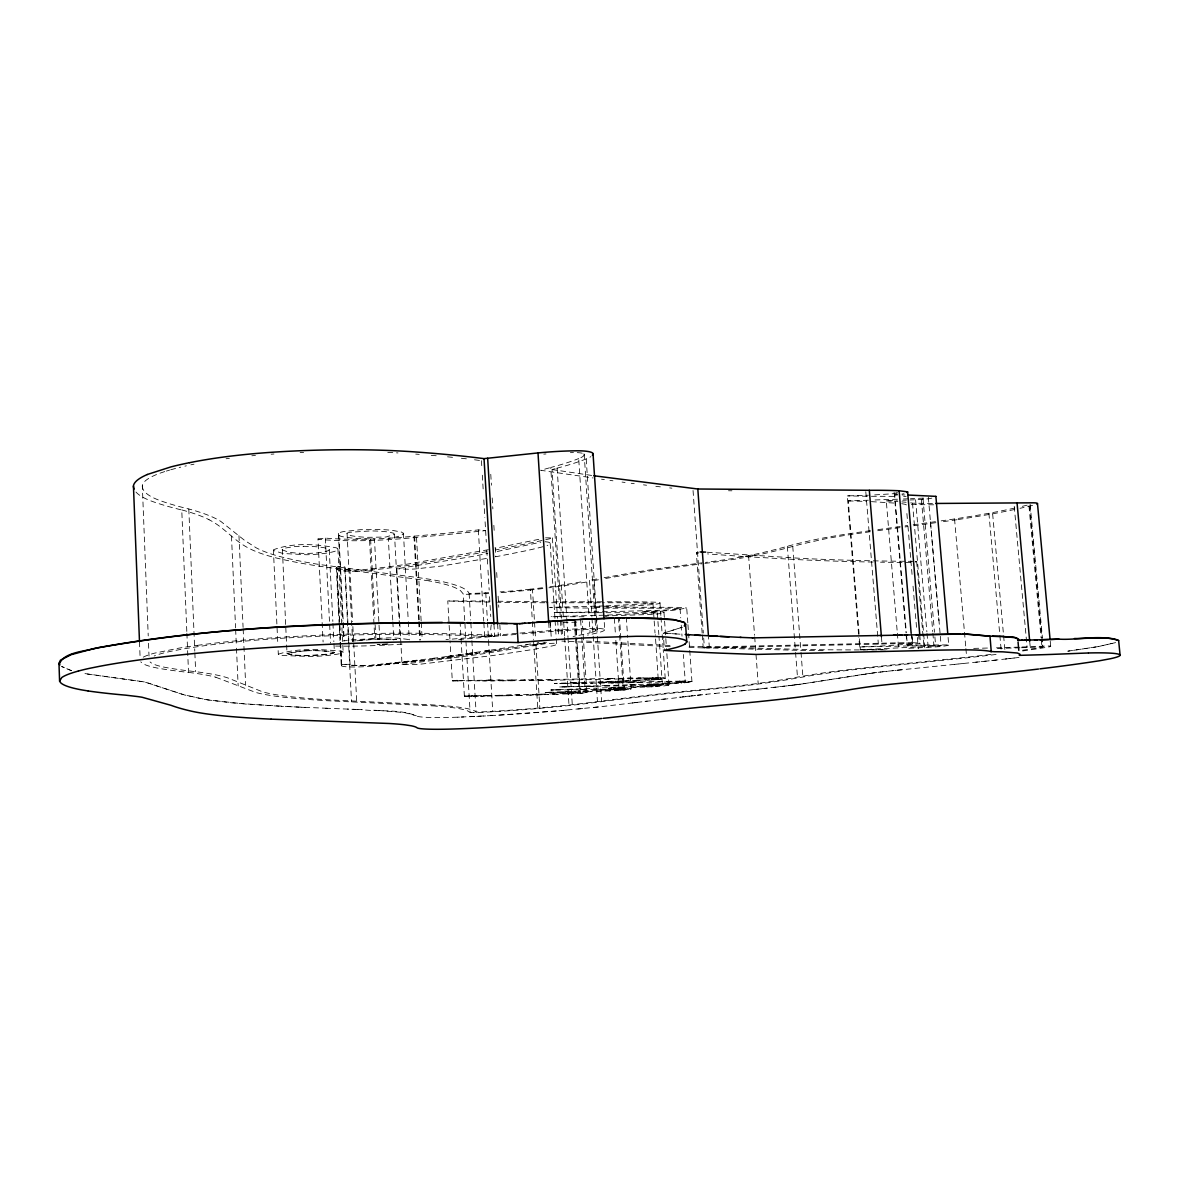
<?xml version="1.0" encoding="UTF-8"?>
<svg xmlns="http://www.w3.org/2000/svg" width="1179" height="1179" viewBox="0 0 1179 1179"><rect width="100%" height="100%" fill="white"/><g stroke="black" fill="none" stroke-linecap="round" stroke-linejoin="round"><path stroke-width="0.75" stroke-dasharray="5 3.75" d="M273.425 550.49L273.44 549.768C292.967 542.473 315.751 543.946 336.103 547.793A27.22 4.156 -2.7 0 1 331.918 552.096A27.22 4.156 -2.7 0 1 306.525 554.749L282.989 553.496L273.425 550.49L277.787 643.321M656.305 679.693L665.221 678.382L663.217 649.541M278.303 654.242C297.58 647.743 320.717 649.231 341.35 651.191A27.382 2.844 -2.9 0 1 337.061 654.212A27.382 2.844 -2.9 0 1 311.507 656.526L282.4 655.509L278.303 654.242L278.141 650.602M341.704 664.647L336.943 567.688C335.75 566.053 343.457 565.743 345.064 567.187L348.822 640.639M306.628 650.837C313.437 650.218 354.304 651.353 321.189 655.097C309.974 655.391 297.594 657.012 287.028 653.534L285.731 626.285M341.601 665.752L336.929 567.762M341.63 665.472L341.63 665.472A23.123 2.255 -3.1 0 0 374.568 665.929L439.502 658.545M350.045 664.44L348.91 642.304M285.642 624.457L282.415 549.208A16.049 2.461 -2.6 0 1 285.392 548.043L293.291 546.747A18.584 2.859 -2.6 0 1 303.357 546.304M665.133 683.437L685.279 681.963L683.319 654.478M687.814 622.836L686.709 608.055L672.575 610.398A75.677 8.931 -4 0 1 655.097 611.223L641.523 611.606L661.611 611.842A9.933 1.12 -3.9 0 1 663.644 612.741M333.952 643.513L334.423 652.694L331.078 653.859L306.54 655.657L292.348 654.993L287.028 653.593L303.43 650.955M586.833 692.338L582.279 620.817M691.94 681.58L688.595 633.83M317.976 538.965L325.316 538.096A91.741 15.047 -3 0 0 370.619 539.098L374.465 538.95A114.614 18.997 -2.9 0 0 413.976 536.194L414.625 536.136A765.23 169.334 -2 0 0 478.335 529.902L485.63 530.594A779.643 172.886 -1.9 0 1 416.511 537.388A124.001 20.559 -2.9 0 1 369.587 540.527A101.011 16.565 -3 0 1 319.612 539.451L317.991 539.039L323.105 641.98M287.028 653.534C302.001 649.688 319.597 649.6 334.423 652.694M659.724 677.896L660.756 677.896A10.729 0.884 -3.8 0 1 662.922 677.925L665.251 678.323L658.088 679.546M545.538 537.83L552.391 537.904L551.241 538.449A638.045 117.03 -1.4 0 1 525.215 544.05L495.489 549.974M341.247 664.411L350.045 664.293L341.217 664.44L340.097 642.467M604.134 608.172L668.552 608.217A77.519 8.666 -3.8 0 1 676.215 608.32L680.077 608.673L672.885 609.617A67.999 8.032 -4 0 1 657.145 610.354A3204.006 804.83 -12.2 0 1 554.204 612.608L657.337 612.785L605.726 615.143M449.906 639.092L447.784 600.922L489.285 601.069M702.153 633.123L696.362 552.774L698.543 552.14M654.905 685.235L662.421 685.323L658.973 636.351M491.009 680.091L452.294 680.799L486.205 680.843M823.193 650.675A1493.867 167.271 -7.3 0 1 802.825 650.454L703.2 647.757L709.964 647.006L808.175 649.555A1472.645 164.633 -7.3 0 0 885.724 649.835M392.74 620.036L388.333 538.243L389.645 538.11A18.348 2.903 -3 0 0 394.523 537.418L401.037 535.62L403.66 533.66L401.435 532.038L392.298 530.373A52.303 8.253 -2.8 0 0 382.35 529.607L360.465 529.695L343.118 531.655A17.965 2.874 -2.8 0 0 339.095 532.879C335.691 537.108 347.481 537.064 350.089 537.816A57.712 9.299 -3 0 0 360.273 538.656L374.465 538.95L379.771 638.959L396.291 639.607M562.25 693.532L580.392 692.604L556.93 692.324M394.508 534.441L393.727 533.232L389.188 532.156A41.309 6.514 -2.8 0 0 370.633 530.918L350.178 532.26A9.299 1.488 -2.8 0 0 348.748 532.569A10.11 1.621 -2.8 0 0 346.877 533.424L350.576 535.546A45.45 7.31 -3 0 0 367.583 537.329L385.857 537.034L394.508 534.441L400.182 639.106M704.276 647.934L703.215 647.772L706.958 647.109M605.8 605.888L653.137 603.442L651.471 603.162A147.847 16.624 -3.6 0 0 634.228 602.793L602.145 602.734M651.147 679.517L658.354 678.75M402.039 664.425L474.267 655.052A208.683 22.327 -3 0 0 484.643 653.549L546.481 643.528L554.557 643.248A26.085 2.667 -3.5 0 1 550.578 646.225A181.345 19.291 -3.1 0 1 526.129 650.543L509.416 653.107A1160.637 156.498 -0.7 0 1 492.262 655.612L420.181 664.204A25.717 2.505 -3.2 0 1 413.505 664.499L402.039 664.425L396.851 568.764L468.535 557.122A207.371 32.629 -2.8 0 0 478.821 555.206L487.811 553.423M452.294 680.769L457.835 680.195M948.682 645.164L946.884 645.635A16.123 1.4 -4.5 0 1 944.585 646.018L942.33 646.328A12.63 1.091 -4.5 0 1 934.063 647.035A34.176 2.992 -4.5 0 1 930.747 647.227L906.003 648.421M658.339 678.809L635.024 680.401M548.353 692.338L624.531 689.302L550.917 690.024L662.156 685.412L651.678 686.237M379.712 638.944L352.403 641.14L371.68 639.077L396.601 639.637M912.163 636.601L912.679 643.911L885.149 645.797A275.665 27.412 -4.7 0 1 872.519 646.416L859.609 646.962L858.828 637.441M652.974 603.574L655.008 632.961M1022.576 650.218A205.411 18.098 -4.4 0 0 1042.722 647.094L1042.604 639.858M680.032 681.801L685.22 681.889L676.024 682.877M658.191 678.883L655.303 634.685M669.024 684.822L666.518 648.627M164.765 471.571L164.249 471.747A134.465 24.965 -2.3 0 0 142.32 485.792L148.23 635.938M166.357 471.084L169.614 470.097M170.719 469.787L172.414 469.301A171.559 31.568 -2.5 0 1 180.726 467.149M556.783 468.24L557.136 468.137A204.159 40.587 -3 0 0 586.184 458.911A44.964 8.607 -3.8 0 0 590.856 456.627M549.502 467.827L540.689 470.288L593.037 477.967M555.103 468.711L552.081 469.551L561.572 618.282M668.449 685.176L668.508 685.161A11.466 0.899 -3.8 0 1 657.44 686.458L655.111 686.605M906.592 635.702L907.388 645.178L920.431 643.38L919.871 635.879M940.311 636.277L941.122 645.606L940.238 645.812L860.375 649.776L859.24 635.702M538.788 539.334L495.475 548.25M931.808 498.142L929.597 498.57A12.527 1.931 -5.3 0 1 921.418 499.454A33.867 5.276 -5.4 0 1 918.117 499.631L910.055 499.97M904.013 493.706L901.906 494.104M497.258 551.477L540.822 542.148M488.401 549.665L411.957 563.37A166.607 25.555 -2.7 0 1 366.389 569.354A14.87 2.137 -2.9 0 1 351.254 569.958A14.87 2.137 -2.9 0 1 344.857 568.293L345.064 567.187M486.942 551.669L416.821 564.048A174.846 26.822 -2.7 0 1 369.528 570.253A22.99 3.301 -2.9 0 1 336.722 568.661L319.185 566.185A436.038 71.241 -4.3 0 1 313.585 565.301A543.342 91.004 -4.7 0 1 277.08 558.168A371.267 60.276 -4 0 1 249.093 548.353C234.149 541.058 223.981 526.954 208.978 519.733M915.287 562.103L916.702 561.587L915.125 561.366M596.766 579.007L588.277 580.569M870.411 530.668L864.281 531.523A194.8 25.334 -5 0 0 834.231 536.062L828.601 537.034A125.593 16.845 -5 0 0 811.358 540.439A234.149 30.094 -5.2 0 0 787.336 546.29A274.56 41.574 -3.7 0 1 748.577 555.663L744.656 556.414M752.806 556.002L744.583 557.534M873.094 562.059A1478.201 242.535 -9.2 0 1 795.737 559.524L743.463 556.503L739.557 557.328A143.558 20.75 -4.1 0 1 708.476 562.015L705.425 562.412M486.47 558.448L441.816 565.994L414.905 568.985A25.57 3.67 -3.1 0 1 408.273 569.236L396.851 568.764M598.446 579.773L593.671 580.643L596.043 616.764M586.11 582.058L583.531 582.529A224.953 31.862 -3.2 0 1 564.653 585.639A186.739 26.115 -3.3 0 1 548.942 587.79M605.682 578.462L633.256 573.628A247.339 29.74 -4.4 0 1 663.379 568.882L701.829 563.813M604.12 577.681L629.483 573.23A253.102 30.448 -4.4 0 1 660.343 568.352L702.36 562.81M580.834 581.954L579.582 582.175A217.024 30.713 -3.2 0 1 561.322 585.197A179.488 25.083 -3.3 0 1 548.353 586.995M1014.824 508.046A203.584 32.01 -5.2 0 1 988.901 513.278L985.998 513.793A306.717 50.535 -5.1 0 1 954.548 518.966L941.181 520.867M1014.765 509.446A211.778 33.307 -5.2 0 1 992.644 513.823L989.579 514.368A315.721 52.068 -5.1 0 1 957.377 519.644M1098.666 646.49L1115.673 642.599L1098.666 646.49A74.911 6.087 -4.6 0 1 1095.792 646.962L1064.666 651.633M537.182 642.894L538.803 642.614M543.121 643.144L546.408 642.599M539.82 643.69L544.772 642.879M536.504 644.22L541.47 643.41M533.159 644.751L538.169 643.955M530.668 643.955L485.011 651.014M534.839 644.486L518.613 647.02M1095.792 646.962L1068.248 651.117M860.596 674.771L801.985 683.967A65.228 4.981 -4 0 1 799.848 684.247L799.038 684.365M525.775 644.721L527.396 644.471M495.062 650.631L520.764 646.681M499.365 649.968L501.488 649.644M874.965 672.708L801.985 683.967M489.329 650.351L469.684 653.284M490.656 651.309L497.273 650.292M861.687 674.594L863.883 674.255M486.205 651.972L492.866 650.97M488.43 651.633L479.485 652.974M864.988 674.093L870.323 673.327M474.105 652.635L476.301 652.311M474.96 653.623L481.725 652.635M458.307 654.905L471.909 652.96M465.189 653.932L467.444 653.608M458.896 655.907L477.23 653.299M957.009 519.703L941.653 521.884M460.621 654.581L444.1 656.895M470.436 654.271L472.705 653.947M465.867 654.92L468.151 654.596M935.448 521.663L912.679 524.832M935.89 522.68L912.487 525.922M448.875 656.231L453.606 655.583M461.298 655.568L434.579 659.194M900.152 526.556L875.334 529.99M905.148 525.863L907.653 525.525M900.004 527.632L874.052 531.213M904.986 526.954L907.491 526.6M870.367 531.729L866.698 532.245A188.316 24.479 -5 0 0 837.694 536.607A117.546 15.769 -5 0 0 824.033 539.083L803.135 543.725A226.899 29.166 -5.2 0 0 792.76 546.393A281.088 42.577 -3.7 0 1 753.013 555.957M451.66 656.909L454.077 656.57M446.487 656.57L429.598 658.825M446.812 657.558L449.243 657.234M801.469 684.041L800.114 684.218M441.933 658.221L444.38 657.897M990.817 654.419A309.591 28.591 -4.3 0 1 966.662 657.234L875.393 666.71A196.274 14.281 -4.3 0 0 844.989 670.07L839.301 670.777A126.551 9.491 -4.3 0 0 820.201 673.401A235.903 16.963 -4.4 0 0 797.476 677.1A276.844 23.477 -3.6 0 1 758.171 683.422L749.048 684.601A144.708 11.702 -3.8 0 1 717.657 688.064L669.038 692.913A254.826 17.14 -4 0 0 637.868 696.48L587.422 702.846A218.704 17.331 -3.3 0 1 568.985 705.027A180.873 14.148 -3.4 0 1 537.757 708.093A119.875 9.123 -3.4 0 1 492.807 711.32A50.181 3.699 -3.4 0 1 476.065 712.116A255.931 18.186 -2.9 0 0 469.566 709.139A265.997 18.864 -2.9 0 0 429.687 704.747L325.876 699.678A539.967 50.668 -4.1 0 1 289.931 696.627A366.33 33.307 -3.7 0 1 262.74 691.896L227.768 677.91A335.573 29.519 -2 0 0 195.655 671.676A417.705 45.598 -3.6 0 1 165.591 667.447A201.476 21.045 -3 0 1 150.072 661.92M996.078 654.448A318.684 29.46 -4.3 0 1 969.477 657.543L877.795 667.063A189.731 13.794 -4.3 0 0 848.467 670.291A118.445 8.887 -4.3 0 0 834.644 672.059L813.451 675.228A228.608 16.432 -4.4 0 0 802.914 677.011A283.432 24.037 -3.6 0 1 762.636 683.466L752.865 684.734A151.767 12.276 -3.8 0 1 720.074 688.359L672.089 693.134A249.02 16.742 -4 0 0 641.656 696.597L591.386 702.935A226.707 17.98 -3.3 0 1 572.316 705.189A188.168 14.723 -3.4 0 1 539.879 708.373A126.492 9.638 -3.4 0 1 492.763 711.762A56.798 4.185 -3.4 0 1 474.15 712.632L473.354 712.661M871.841 673.121L877.972 672.339M434.462 658.191L369.307 665.575L349.736 665.251L367.037 665.737L417.307 660.417M636.881 702.404L706.634 694.239M798.212 684.468L794.086 684.999M799.848 684.247L795.751 684.793M634.611 702.699L637.633 702.316M704.865 563.415L710.908 562.634A150.573 21.767 -4.1 0 0 743.359 557.755M593.258 707.488L600.73 706.707A60.615 4.407 -3.6 0 0 602.469 706.516L633.064 702.89M632.298 702.993L635.378 702.596M792.421 685.205L794.926 684.896M424.691 660.461L374.568 665.929M789.901 685.53L791.581 685.323M793.261 685.102L750.124 689.995M645.016 701.372L647.256 701.092M788.191 685.736L789.046 685.633M660.903 699.412L665.545 698.852M787.351 685.839L770.152 687.858M878.09 672.325L887.065 671.308M1019.039 657.455L1001.664 659.444M880.02 672.089L881.155 671.971M1009.165 658.604L1016.578 657.735M679.251 697.202L680.71 697.04M1006.674 658.884L988.341 660.903M682.155 696.863L683.628 696.701M882.29 671.838L889.57 671.028M689.582 696.037L685.102 696.538M572.169 693.193L580.274 692.736L576.723 637.824M996.623 660.004L994.089 660.284A71.993 5.762 -4.5 0 1 990.493 660.682L984.082 661.345M691.1 695.861L692.633 695.698M764.523 688.477L767.352 688.168M888.303 671.16L902.466 669.687M694.166 695.536L695.698 695.359M892.135 670.763L893.446 670.615M697.246 695.197L701.019 694.799M761.678 688.787L732.144 691.749M897.425 494.679L894.743 494.944L906.327 632.563M894.773 670.483L896.114 670.335M975.755 662.2L979.882 661.787M986.204 661.124L961.872 663.63M598.269 706.973L559.038 710.745M897.47 670.203L963.803 663.438M954.297 664.411L958.085 664.013M413.976 536.194L418.619 620.213M897.131 493.485L872.666 495.033M741.282 690.865L747.191 690.29M705.499 694.343L715.8 693.34M714.651 693.444L733.662 691.601M577.784 709.021L583.015 708.52M684.218 682.833L691.646 681.727L681.108 683.083M581.807 693.164L586.744 692.397L581.601 693.178M561.749 710.51L567.158 710.023M516.815 633.359L494.62 635.319A427.977 39.732 -2.7 0 0 419.695 633.256L411.957 633.197A219.265 22.209 -2.9 0 0 290.388 636.675L281.383 637.22M515.975 634.449L491.952 636.557A787.056 119.035 -2.4 0 1 457.467 639.652M596.766 690.909L624.295 689.479L619.476 617.825M519.954 633.094L549.208 630.662A83.842 8.754 -3.6 0 1 588.793 628.422A23.049 2.476 -3.7 0 1 604.783 629.704L604.12 620.596M522.179 633.904L550.608 631.546A74.778 7.811 -3.6 0 1 586.214 629.512A13.411 1.444 -3.7 0 1 595.763 630.234L594.938 617.604M621.687 690.275L631.148 688.934L627.508 635.142M623.662 690.113L631.06 688.831M652.827 679.959L655.347 679.767M580.407 693.281L581.276 693.208L577.106 693.503M533.954 712.779L558.05 710.834L496.433 715.299M652.105 680.018L646.313 680.416M525.701 713.383L529.843 713.089M646.254 679.841L622.851 680.902M621.009 690.319L620.007 690.393M517.375 713.973L521.545 713.678M645.812 680.445L646.063 680.43M657.44 686.458L656.6 686.517M678.559 683.26L669.937 683.761M513.189 714.253L490.022 715.682M707.297 647.079L708.962 647.006M619.329 690.422L609.204 690.953M923.452 498.127L910.468 498.717M675.479 683.452L676.599 683.378M492.247 715.55L457.364 717.2A59.952 4.318 -3.4 0 1 416.349 715.815C399.342 708.933 379.726 711.836 361.835 709.684M672.03 683.098L673.017 683.054M672.148 683.643L663.379 684.071M483.375 716.051L485.601 715.933M468.107 695.787L464.408 696.214L472.248 695.743M668.066 683.304L670.04 683.201M653.475 686.679L651.162 686.797M476.758 716.39L481.165 716.169M666.636 683.923L667.727 683.864M638.532 680.828L640.168 680.755M667.078 683.348L649.172 684.056M378.842 644.471L380.051 644.412L377.177 644.471M303.681 650.955L306.348 650.837M638.797 680.814L619.167 681.639M651.736 686.767L644.058 687.092M474.562 716.493L465.867 716.876M387.287 644.117L378.533 644.441M1021.957 647.02L1046.731 646.004A13.706 1.12 -4.6 0 1 1048.824 646.004L1049.575 646.033A9.845 0.796 -4.6 0 1 1048.382 647.035L1048.102 647.079A213.664 18.835 -4.4 0 1 1022.164 651.029M1021.486 647.728L1043.223 646.888M658.457 684.277L664.455 684.026M609.897 690.923L590.856 691.66M662.303 684.115L651.073 684.557M572.021 693.738L573.289 693.679M662.244 683.569L663.202 683.525M633.624 686.974L646.726 686.443M644.869 687.062L608.511 688.477L620.36 688.418M572.655 693.709L566.966 693.93M902.716 500.264L906.386 500.117M608.423 681.447L629.306 680.637M605.048 682.169L620.935 681.565M608.85 687.902L625.857 687.269M468.343 695.772L469.669 695.743M461.578 717.053L463.715 716.965M903.409 498.982L908.862 498.776M1019.953 647.787L994.663 648.597M571.918 682.788L615.836 681.167M603.176 682.376L598.004 682.435L606.817 682.11M629.645 684.763L655.701 683.82M651.648 684.527L646.534 684.719L649.688 684.675M897.499 499.203L872.475 500.073M897.086 630.117L886.284 500.854L897.234 500.456M556.473 683.422L554.484 683.407L578.535 682.553M636.144 684.542L603.766 685.647M555.132 689.877L560.614 689.671M567.394 693.37L569.855 693.281M567.6 693.9L556.562 694.269M457.364 717.2L459.471 717.127M859.108 634.14L848.276 500.898L871.016 500.132M1018.936 647.124L994.899 647.846M586.685 691.793L592.256 691.601M557.564 694.239L517.552 695.463M584.475 686.252L610.221 685.426M582.677 691.366L589.795 691.145M588.07 691.749L585.285 691.837L581.719 636.734M536.165 694.372L544.462 694.107M554.734 693.768L503.816 695.227M564.844 693.458L552.465 693.841M542.311 694.726L529.887 695.109M547.483 694.549L548.5 694.519M590.9 686.06L558.92 687.003L568.926 686.797M604.134 605.932L549.679 607.377A307.925 40.97 -4.3 0 0 583.413 607.996L600.052 608.128M600.067 606.905L593.052 607.097L603.294 607.2M603.589 606.802L633.963 605.814A53.468 6.44 -3.9 0 0 637.736 605.652L644.766 605.195A41.766 5.011 -3.9 0 0 650.528 604.739L654.581 604.326A9.034 1.061 -3.9 0 0 659.562 603.383A10.788 1.267 -3.9 0 0 657.69 602.322A10.685 1.267 -3.9 0 0 655.509 602.218A154.39 17.361 -3.6 0 0 637.942 601.85L607.214 601.776M603.707 615.998L652.459 614.377A11.407 1.297 -3.9 0 0 663.394 612.815M562.457 691.955L575.617 691.587M604.031 615.187L551.138 616.602M563.046 622.689L575.809 622.129A7.752 0.87 -3.7 0 0 577.916 621.922M911.146 633.108L911.956 642.688A156.321 13.278 -4.2 0 0 881.951 643.203L709.257 646.976L686.591 646.136M521.649 695.345L501.281 695.861M912.767 643.852L906.872 643.601A148.657 12.63 -4.2 0 0 878.355 644.117L704.408 647.949L685.471 647.256M907.388 645.178L948.668 644.884L947.99 636.026M987.442 648.052L972.513 648.406M552.023 692.25L545.155 692.412L547.911 692.397M545.98 692.397L545.155 692.412L560.025 692.309M515.798 694.947L519.821 694.844M860.375 649.776L886.976 649.6M511.774 695.05L495.961 695.404M509.387 695.669L481.297 696.258M612.314 678.456L531.655 679.811M608.939 679.178L551.286 680.254M564.432 686.885L594.26 686.296M499.881 695.315L484.333 695.61M858.577 634.273L847.318 495.887L860.125 495.534A272.88 48.354 -5.7 0 0 868.392 495.209M609.69 678.5L635.614 678.043M605.475 679.251L622.674 678.927M631.472 682.007L679.929 681.123M628.068 682.715L641.184 682.479M667.27 681.978L680.489 681.786M637.898 682.538L670.497 681.919M587.171 686.443L653.446 685.264M567.851 689.715L574.026 689.597M550.917 690.024L553.585 689.98M471.025 712.647L470.126 712.514L473.324 712.661M619.27 678.986L640.551 678.662M634.744 681.963L618.297 682.214M613.213 682.936L560.497 683.422M631.34 682.656L611.149 682.965M652.65 684.645L657.204 684.572M651.869 685.294L662.377 685.264M580.584 689.494L587.319 689.376M488.18 695.551L479.529 695.684M485.262 696.185L476.287 696.332M627.95 678.161L640.654 677.984M548.515 679.605L550.048 679.576M538.877 680.43L555.427 680.18M590.458 683.201L592.565 683.172M654.92 684.616L655.686 684.601M656.438 684.586L668.965 684.778L663.438 684.498M543.003 680.371L518.377 680.651M598.004 682.435L599.743 682.42M615.276 682.921L619.432 682.862M653.402 684.631L649.452 684.69M643.837 685.397L650.218 685.308M481.43 695.654L475.815 695.728M478.276 696.303L466.648 696.406M638.148 678.013L644.309 677.94M636.1 678.721L647.227 678.618M679.399 681.138L691.999 681.491L686.753 681.079M614.966 682.258L619.962 682.199M581.66 683.319L586.081 683.275M649.924 684.675L651.147 684.66M594.039 689.273L624.295 689.479M643.144 677.954L651.103 677.881M533.188 679.797L524.066 679.885M601.467 682.39L616.632 682.243M598.829 683.098L600.892 683.068M661.714 684.513L663.114 684.498M608.511 688.477L609.322 688.477M473.339 696.362L474.312 696.362M525.583 679.87L510.478 679.988M510.256 680.725L522.459 680.622M643.926 678.632L649.364 678.618M511.981 679.988L496.993 680.062M490.199 680.828L514.309 680.696M502.21 680.769L506.233 680.755M682.538 681.108L683.555 681.094M572.994 683.393L577.297 683.363M476.729 695.713L470.509 695.743M470.436 696.391L472.366 696.376M648.863 677.896L653.299 677.881M613.345 688.433L614.937 688.433M563.09 692.279L566.038 692.265M600.42 602.734L546.393 602.778M488.018 680.106L499.984 680.047M458.1 680.946L452.294 680.799L450.01 640.904M482.211 680.858L494.193 680.814M684.056 681.094L685.043 681.094M615.718 688.418L616.514 688.418M601.953 601.776L549.753 601.806M652.208 677.881L657.617 677.881M648.303 678.618L653.534 678.618M684.557 681.094L685.544 681.094M617.28 688.418L618.061 688.418M468.535 696.391L464.438 696.317L465.72 696.406M303.401 546.29L314.1 546.599A44.655 6.779 -2.6 0 1 323.827 547.675L327.968 548.648A18.569 2.83 -2.7 0 1 325.242 551.58A18.569 2.83 -2.7 0 1 307.896 553.408A25.378 3.891 -2.7 0 1 299.289 553.216M552.789 616.72L585.934 616.75M682.214 681.786L685.22 681.889M564.594 683.422L554.484 683.407M618.828 688.418L621.628 688.418M894.743 494.944L897.558 494.944M912.458 642.688L920.401 643.071M655.465 677.881L660.756 677.896M651.471 678.618L658.295 678.721L655.553 678.618M871.399 496.285L897.278 496.359M848.276 500.898L866.536 501.429M621.112 688.418L631.001 688.801L623.662 688.433M568.867 692.25L580.274 692.736M546.688 601.791L498.231 601.231M544.757 602.764L529.931 602.69A882.084 148.171 -5.6 0 1 505.511 602.395L497.494 602.263M902.127 494.974L904.927 494.988M867.361 496.271L847.318 495.887M728.489 490.759L731.938 490.788M932.471 503.433L912.531 503.197A29.667 4.51 -5.1 0 0 910.689 502.843M933.621 504.804L911.338 504.568M606.64 607.244L672.03 607.318A83.488 9.344 -3.8 0 1 680.312 607.421L686.709 608.055M605.328 616.013L606.934 616.042M903.659 496.418L906.165 496.462M489.506 602.115L447.725 601.01M545.111 541.721L548.147 542.089A25.923 3.891 -3.6 0 1 547.085 545.538M710.171 647.006L709.316 647.006L708.55 637.014M670.203 646.681L561.838 641.052M325.669 708.225L355.807 709.419M327.246 708.284L281.147 706.324M347.392 709.065L348.807 709.124M301.176 707.253L305.7 707.429M670.011 645.488L583.487 640.934M352.948 709.286L358.829 709.537M298.921 707.149L245.615 704.055L207.99 699.987L184.572 694.991L145.002 682.022L84.446 673.666M215.786 677.247L255.651 692.412A374.627 34.088 -3.7 0 0 283.653 697.231A548.574 51.522 -4.1 0 0 320.246 700.297A440.047 40.292 -3.9 0 0 325.876 700.65L436.186 706.044M357.325 709.478L364.812 709.817M373.728 710.23L376.72 710.362M871.399 501.65L897.366 503.271M895.819 492.232L897.528 492.321M859.609 646.962L918.824 645.738A292.436 23.123 -4 0 1 926.738 645.62L941.122 645.635M662.922 677.925L665.221 678.264M378.223 710.436L404.662 712.617L416.349 715.815M278.981 706.221L232.749 702.949L203.643 699.294L183.143 694.578L144.324 681.875L81.498 673.106M886.284 500.854L897.867 501.591M675.036 633.875L683.702 634.405M666.223 633.315L673.577 633.771M672.118 633.683L676.495 633.963M743.463 556.503L707.577 553.909M667.697 633.403L663.246 633.123L663.6 638.296M698.454 553.187L696.421 552.892M707.282 552.229L801.042 558.36A1457.318 238.718 -9.2 0 0 913.637 561.351M901.891 501.9L905.221 502.195A68.367 10.331 -5 0 1 906.135 502.283M669.657 487.9L671.883 488.15M655.863 486.337L660.343 486.853M643.469 484.849L646.564 485.232M901.684 503.669L906.12 504.494L906.43 508.12M142.32 485.792A199.428 37.124 -2.7 0 0 158.841 500.132A413.21 80.349 -3.7 0 0 188.802 508.974A332.463 52.185 -0.9 0 1 220.886 521.472L244.569 540.365L256.123 547.778A363.044 58.891 -4 0 0 283.299 557.416A534.839 89.501 -4.7 0 0 319.155 564.476L422.627 578.226A264.111 33.484 -2.4 0 1 462.522 587.864A254.119 32.275 -2.5 0 1 469.124 593.45A49.827 6.558 -3.4 0 0 485.763 592.816A118.991 16.197 -3.4 0 0 488.637 592.654M631.192 483.287L634.243 483.685M622.04 482.078L625.076 482.476M601.526 479.19L604.341 479.588M609.941 480.369L612.962 480.811M552.081 469.551L592.536 475.564M429.171 580.849L336.708 568.529M408.538 639.49L398.134 638.193A52.628 5.644 -3 0 0 388.156 637.854L348.66 640.005A18.083 1.975 -3 0 0 344.607 640.919M464.379 696.273L460.164 623.396M916.658 561.543L924.027 647.757M464.732 620.39L463.185 593.833L460.606 590.767A252.778 32.069 -2.4 0 0 429.053 580.864M282.09 549.797L288.56 552.185A41.088 6.337 -2.7 0 0 299.23 553.231M1050.209 641.022L1050.71 646.401M1030.122 504.317L1042.442 638.09M1029.753 506.322L1042.722 647.094M1028.958 505.879L1041.101 637.868M1041.263 639.666L1041.927 646.873M1029.694 641.273L1030.195 646.696M1014.235 506.322L1027.115 647.507M992.644 513.823L1003.447 634.007M1003.609 635.761L1004.876 649.806M988.901 513.278L999.704 633.742M999.866 635.496L1001.133 649.585M954.548 518.966L965.748 646.785M965.896 648.524L966.662 657.234M930.452 521.825L938.97 620.729M928.345 497.243L940.208 634.936M922.98 498.157L934.49 632.268M934.888 636.925L935.684 646.254M921.418 499.454L932.736 631.546M932.869 633.094L934.063 647.035M915.582 499.749L926.871 631.856M927.003 633.403L928.182 647.359M912.531 503.197L923.422 630.986M923.688 634.051L924.852 647.861M918.559 634.258L919.369 643.763M906.887 513.543L907.653 522.592M907.963 526.217L910.733 558.875M910.881 560.703L912.281 577.091M913.047 586.199L913.666 593.509M913.828 595.336L915.213 611.783M915.376 613.611L916.614 628.274M917.395 637.441L918.353 648.774M911.647 634.464L912.443 643.97M894.124 492.144L905.929 632.475M906.061 634.066L906.872 643.601M897.352 633.226L898.649 648.745M881.42 636.778L881.966 643.203M865.799 491.731L878.355 644.117M792.76 546.393L800.88 650.734M800.998 652.37L802.928 677.011M787.336 546.29L795.427 650.779M795.56 652.414L797.476 677.1M748.577 555.663L754.56 635.275M754.678 636.881L755.768 651.294M756.004 654.507L758.171 683.422M693.046 490.493L703.332 633.064M703.686 638.016L704.408 647.949M702.286 634.95L703.215 647.728M687.947 624.664L688.462 632.003M680.077 608.673L680.725 617.825M681.241 625.165L682.022 636.159M663.983 612.387L666.386 646.814M663.718 640.02L664.44 650.381M659.975 602.867L660.844 615.438M660.977 617.236L663.099 647.757M657.337 612.785L658.855 634.538M626.285 617.221L627.375 633.359M618.43 617.383L619.52 633.536M619.638 635.334L623.264 689.184M614.362 618.341L615.35 633.02M615.836 640.374L619.152 689.936M586.199 458.911L597.665 632.799A206.384 23.035 -3.2 0 1 587.525 635.113M596.147 618.268L597.134 633.359M597.34 636.38L601.629 701.608M583.87 453.871A13.264 2.535 -3.9 0 1 584.194 454.298L594.82 615.792M589.5 580.333L591.887 616.514M591.976 618.032L592.978 633.152M593.17 636.188L597.458 701.549M584.194 454.298A35.473 6.779 -3.8 0 1 578.697 458.557L589.028 616.308M589.382 621.805L590.104 632.799A196.303 21.9 -3.2 0 1 573.068 636.513M580.643 620.198L581.586 634.891M575.661 621.348L576.605 635.982M575.352 620.994L579.965 692.486M574.394 621.51L575.337 636.144M575.455 637.986L579.007 692.869M557.136 468.137L566.716 617.28M566.745 618.341L567.983 637.014M567.983 637.736L572.316 705.189M561.322 585.197L563.415 617.988M563.709 622.468L564.564 635.923M564.667 637.412L568.985 705.027M561.69 620.066L562.707 636.159M560.276 617.015L550.74 467.473A194.181 38.583 -3 0 0 578.697 458.557M560.511 620.611L561.543 636.793M552.391 537.904L557.505 618.356M557.623 620.183L558.669 636.631M550.195 543.534L554.97 618.577M555.073 620.405L556.12 636.881M556.237 638.709L556.591 644.191M550.298 622.571L551.315 638.679M549.9 620.375L550.608 631.546M548.707 622.645L549.208 630.662M542.856 588.557A186.739 26.115 -3.3 0 1 532.51 589.765L534.338 619.27M534.529 622.217L535.531 638.502M535.9 644.427L539.879 708.373M542.517 587.746A179.488 25.083 -3.3 0 1 530.373 589.191L532.215 618.754M532.392 621.716L533.497 639.519M533.586 641.008L537.757 708.093M490.773 474.297L491.437 485.217M492.203 497.965L492.866 508.915M493.854 525.348L494.296 532.672M495.165 547.336L495.725 556.503M496.683 572.522L497.155 580.407M498.113 596.206L498.776 607.273M499.822 624.708L500.5 635.82M497.612 623.853L498.275 635.009M493.942 624.177L494.62 635.319M481.459 460.68L481.887 467.93M482.329 475.196L483.272 491.186M483.803 499.925L484.834 517.434M485.1 521.811L486.308 542.119M486.809 550.357L487.797 566.863M487.988 570.164L489.167 590.031M489.565 596.662L490.759 616.588M491.245 624.899C488.032 643.778 502.637 633.654 489.197 635.79A772.481 116.574 -2.4 0 1 446.001 639.637M485.763 592.816L487.428 620.817M487.517 622.291L488.563 640.02M488.533 640.654L492.763 711.762M478.335 529.902L483.744 621.186M483.847 622.851L484.628 636.218L491.952 636.557A419.12 38.892 -2.7 0 0 414.979 634.39A209.582 21.222 -2.9 0 0 282.665 638.207A150.897 15.71 -2.9 0 0 203.319 645.871A173.313 17.891 -2.9 0 0 179.842 649.585L171.544 651.176A135.85 14.148 -2.8 0 0 154.184 655.996M469.124 593.45L470.672 620.007M470.848 622.969L471.718 637.765M471.88 640.728L476.065 712.116M464.909 623.337L465.764 638.134M465.941 641.096L470.126 712.514L467.562 710.819A254.576 18.068 -2.9 0 0 436.068 706.059M416.511 537.388L421.154 621.068M421.257 622.718L422.17 639.224M414.625 536.136L419.282 620.154M419.37 621.805L420.387 640.05M418.722 621.864L419.724 640.109M403.439 533.085L408.199 619.933M408.302 621.746L409.29 639.843M392.828 621.849L393.815 640.02M370.619 539.098L374.789 618.091M375.143 624.708L375.836 637.957M369.587 540.527L374.775 638.974M349.883 568.823L352.595 621.584M352.86 626.535L353.626 641.45M353.7 643.1L356.706 701.328M347.053 533.247L352.595 641.022M344.784 568.558L351.519 701.947M338.874 535.31L344.239 640.772M338.358 533.335L342.824 621.127M342.912 622.954L343.841 641.243M337.931 549.163L343.163 652.105M336.28 567.217L339.994 640.639M329.25 549.797L332.846 621.451M332.935 623.293L333.863 641.671M325.316 538.096L329.472 621.304M329.648 624.649L330.577 643.071M238.954 535.605L243.08 627.375M243.154 628.938L245.689 685.441M231.482 536.091L235.579 627.862M235.638 629.424L236.404 646.652M236.478 648.214L238.158 685.927M188.802 508.974L194.786 651.162M194.859 652.871L195.655 671.676M135.983 492.041A208.595 38.848 -2.7 0 0 151.074 500.972A423.01 82.324 -3.7 0 0 181.758 509.962L186.813 631.502M186.886 633.211L188.522 672.413A427.609 46.718 -3.6 0 1 157.721 668.125A210.732 22.018 -3 0 1 140.787 661.817M148.51 643.262L149.011 656.069M139.49 641.774L140.065 656.438M595.763 630.234A35.842 3.846 -3.6 0 1 590.104 632.799M188.625 672.398A324.667 28.576 -2 0 1 215.89 677.232M143.234 657.175A146.343 15.239 -2.8 0 1 154.39 653.195L178.486 648.229A182.038 18.805 -2.9 0 1 197.144 645.37M197.217 645.385A159.917 16.653 -2.9 0 1 281.413 637.235M604.606 629.719A45.436 4.878 -3.6 0 1 597.561 632.799M402.039 644.102A124.827 14.074 -3.1 0 1 378.105 645.444M375.128 645.576A101.674 11.333 -3.1 0 1 335.617 646.077M387.891 644.014A115.38 12.998 -3.1 0 1 378.017 644.5M910.777 562.501A1478.201 242.535 -9.2 0 1 880.507 562.177M542.871 546.717A180.225 28.208 -3 0 1 520.042 551.964L503.477 555.25A1149.481 227.09 0.5 0 1 495.372 556.797M1032.553 505.378A211.778 33.307 -5.2 0 1 1020.012 508.311M532.495 589.765A125.563 17.095 -3.4 0 1 497.641 592.845M488.71 593.42A125.563 17.095 -3.4 0 1 485.733 593.582A56.386 7.428 -3.4 0 1 467.252 594.29A5.954 0.766 -3.3 0 1 463.185 593.833M181.861 509.947A321.646 50.505 -0.9 0 1 209.081 519.718M582.205 453.208A13.264 2.535 -3.9 0 0 574.659 452.603A74.026 13.78 -3.8 0 0 570.385 452.662M543.784 454.136A74.026 13.78 -3.8 0 1 545.995 453.944M415.73 454.092A415.214 68.721 -2.1 0 1 419.238 454.357M431.219 455.33A415.214 68.721 -2.1 0 1 436.215 455.757M447.534 456.818A415.214 68.721 -2.1 0 1 453.797 457.452M461.402 458.263A415.214 68.721 -2.1 0 1 468.785 459.103M474.503 459.795A415.214 68.721 -2.1 0 1 480.089 460.503M300.129 452.603A207.504 37.463 -2.5 0 1 303.622 452.456M387.773 452.427A207.504 37.463 -2.5 0 1 397.986 452.928M226.117 458.749A149.365 27.706 -2.4 0 1 229.389 458.322M251.849 455.787A149.365 27.706 -2.4 0 1 255.46 455.448M271.141 454.195A149.365 27.706 -2.4 0 1 273.955 454.003M184.926 466.147A171.559 31.568 -2.5 0 1 186.37 465.823M190.865 464.835A171.559 31.568 -2.5 0 1 193.975 464.187M530.373 589.191A118.991 16.197 -3.4 0 1 500.132 591.917M1027.189 505.157A203.584 32.01 -5.2 0 1 1019.835 506.911M682.14 627.287L664.602 632.799L682.14 627.287M585.344 691.852L586.906 692.176L585.344 691.852M71.403 670.659L61.617 666.474L71.403 670.659"/><path stroke-width="1.5" d="M88.145 690.968L82.088 689.966A294.514 28.488 -3 0 1 60.497 682.553L59.584 681.094L58.979 663.364L60.424 660.166L71.094 654.699L93.952 648.553M59.584 681.094L61.809 677.527A230.892 22.209 -2.9 0 1 78.389 671.043M626.137 617.752L654.286 618.061L673.327 619.594L683.953 622.261L685.544 624.089L684.292 625.931M631.413 617.708L674.3 619.741L683.953 622.261L685.544 624.089L684.601 625.666M685.544 624.089L686.812 641.951L685.205 643.896M1018.081 640.197C1017.005 635.51 1006.895 637.397 1002.312 636.454M1019.452 640.3L1017.89 640.33L1018.509 639.003L1015.93 637.78L1003.137 636.483M907.167 492.704L907.624 491.894L919.708 634.066M147.228 474.503L171.029 466.869A180.21 33.174 -2.5 0 1 189.436 462.699M665.811 650.086L676.289 647.492A131.12 12.998 -3.6 0 0 685.205 643.896M97.592 647.802C85.36 651.456 63.519 652.002 59.333 664.16M94.246 648.494C230.303 623.794 369.543 620.965 507.456 623.588M98.211 647.669C211.586 627.051 327.335 623.514 442.302 622.409M802.177 696.701L802.973 696.597A350.281 27.485 -3.6 0 0 852.24 689.302A170.041 11.23 -4.3 0 1 869.439 686.738A59.539 4.112 -4.2 0 1 877.648 685.692L878.37 685.603A38.892 2.712 -4.2 0 1 879.696 685.456L886.947 684.66A135.585 9.049 -4.2 0 1 899.96 683.334L995.312 673.872A393.034 33.631 -4.3 0 0 1034.838 669.466L1038.507 669.038M801.101 696.833L800.821 696.877A213.252 15.931 -3.8 0 1 787.454 698.499M1039.937 668.861L1047.615 667.918A286.07 23.315 -4.3 0 0 1090.457 662.126L1097.133 661.11A74.984 5.615 -4.5 0 0 1100.022 660.667L1110.264 658.766A79.921 5.983 -4.5 0 0 1117.648 656.791A74.999 5.615 -4.5 0 0 1120.079 655.097L1118.635 640.551C1100.036 634.287 1078.24 640.33 1058.934 639.151L1042.914 639.696M189.495 462.713A158.295 29.372 -2.4 0 1 272.673 452.22L281.56 451.66A217.098 39.187 -2.5 0 1 401.921 451.1L409.629 451.557A423.998 70.209 -2.1 0 1 484.038 458.631L538.007 452.928L548.707 622.645M601.732 718.483L601.511 718.497A247.266 17.862 -3.4 0 1 559.774 722.418M520.396 623.617L501.001 623.396M558.905 722.491L542.841 723.803A187.269 13.175 -3.4 0 1 509.711 726.146L488.504 727.414A112.992 7.678 -3.4 0 1 466.53 728.504L458.027 728.843A59.996 3.979 -3.4 0 1 417.012 727.767A194.712 12.689 -2.9 0 0 411.103 725.763L405.325 724.879A207.15 13.47 -2.9 0 0 389.055 723.479L271.082 719.161M519.246 623.706L522.739 623.426M521.56 623.514L525.141 623.219M78.389 671.043A218.439 21.06 -2.8 0 1 89.471 668.346L99.213 666.386A261.399 24.965 -2.9 0 1 134.421 660.608L140.198 659.813A239.484 23.035 -2.9 0 1 270.3 647.433A297.521 27.869 -2.9 0 1 464.85 641.597A507.294 43.623 -2.7 0 1 518.097 642.555L520.381 642.378A286.32 26.026 -3.6 0 1 537.639 641.022A163.601 15.769 -3.6 0 1 586.096 637.868L636.1 636.292A106.066 10.493 -3.7 0 1 656.895 636.572L659.444 636.675A98.166 9.727 -3.7 0 1 666.813 637.102L675.582 637.986A106.832 10.567 -3.6 0 1 685.927 640.669L686.812 641.951M523.933 623.323L530.064 622.836M528.811 622.925L584.872 619.167L629.674 617.722M536.474 622.32L575.19 619.682M532.599 622.63L533.881 622.527M700.075 551.964L705.69 552.111M580.039 619.417L613.286 618.032M1058.934 639.151L1049.885 639.475M1074.467 638.502C1086.596 638.871 1110.176 635.923 1118.635 640.551M1048.588 639.519L1040.07 639.77M935.699 503.462L1033.511 502.814A13.588 1.975 -5.6 0 1 1035.589 502.917L1036.341 503.006A9.771 1.415 -5.6 0 1 1036.916 504.126M904.661 635.009L962.02 634.096M1041.396 639.74L1027.145 640.109M615.173 617.988L620.729 617.84M915.98 634.744L958.291 634.081A83.827 7.442 -4.4 0 1 960.074 634.081M1034.499 639.917L1037.328 639.843M1088.394 652.974L1051.27 654.419A327.733 28.031 -5.1 0 1 1042.781 654.699L1019.26 655.362L1019.879 654.139L1017.315 653.019L1002.872 651.84A96.693 7.678 -4.4 0 0 994.649 651.736L990.478 651.471M1024.094 640.182L1028.648 640.079M1017.89 640.33L1022.561 640.226M1021.014 640.256L1025.627 640.153M752.394 637.883L896.217 635.186M893.402 635.245L901.847 635.068M899.032 635.127L907.491 634.936M622.541 617.811L624.354 617.781M907.609 491.864L899.12 490.744A155.009 23.521 -4.8 0 0 869.321 490.302L697.821 489.005L593.848 475.756M990.198 636.262L990.817 636.262M962.256 634.096L963.214 634.096M991.436 636.262L992.674 636.262M447.769 622.438L463.715 622.586M963.685 634.096L962.742 634.096M992.467 636.262L1002.872 636.483M963.449 634.096L964.776 634.11M993.072 636.277L1001.487 636.439M963.921 634.11L966.456 634.125M965.336 634.11L989.726 636.159L967.546 634.155M907.697 495.018L935.861 496.359M467.223 622.645L470.716 622.704M474.179 622.763L484.422 622.984M487.782 623.057L497.73 623.308M513.823 623.794L516.962 623.897L518.097 642.555M741.105 637.397L695.094 635.098M740.058 637.353L752.909 637.898M729.035 636.866L720.384 636.468M717.539 636.321L709.095 635.894M664.44 650.381L699.118 652.193A2202.033 239.293 -8.3 0 0 721.607 653.195L756.27 654.433L917.321 650.69A223.096 17.493 -4.1 0 1 959.677 649.88L967.561 649.88A87.865 7.162 -4.3 0 1 990.64 651.456M700.709 635.422L685.132 634.494M686.561 634.567L689.42 634.759M991.259 651.707L989.992 636.262M58.979 663.364L59.893 664.956M1120.035 655.097L1119.637 654.64A77.888 5.836 -4.5 0 0 1088.526 652.96M1037.491 503.698L1050.047 639.239M1017.094 503.271L1029.694 641.273M1018.052 642.01L1018.803 650.351M935.89 496.388L947.828 634.243M899.12 490.744L911.146 633.108M869.321 490.302L881.42 636.778M697.821 489.005L708.417 635.363M593.037 453.635L604.002 618.783M487.664 458.233L497.612 623.853M484.038 458.631L493.942 624.177M139.49 641.774L133.448 486.013A144.855 26.881 -2.3 0 1 147.301 474.518M88.16 690.968A518.053 52.628 -3.6 0 0 125.755 695.168L137.25 696.524A222.816 18.127 -2.2 0 1 142.07 697.246L171.014 705.307A1060.673 91.461 -4.9 0 0 192.767 711.468A449.877 37.949 -3.7 0 0 228.417 716.36A627.464 54.75 -4.1 0 0 271.067 719.161M603.25 718.32A286.084 20.942 -3.3 0 0 627.081 715.653A262.047 19.026 -3.3 0 0 630.028 715.299A316.886 23.447 -3.3 0 0 637.706 714.371L675.832 709.861A196.967 12.158 -3.9 0 1 699.678 707.282L742.195 703.244A212.382 15.858 -3.8 0 0 787.439 698.499M134.082 489.079A208.595 38.848 -2.7 0 1 133.463 486.013M538.022 452.942A82.987 15.445 -3.8 0 1 577.179 450.791A22.814 4.362 -3.9 0 1 593.111 453.782M592.949 453.797A44.964 8.607 -3.8 0 1 592.389 455.286"/></g></svg>
